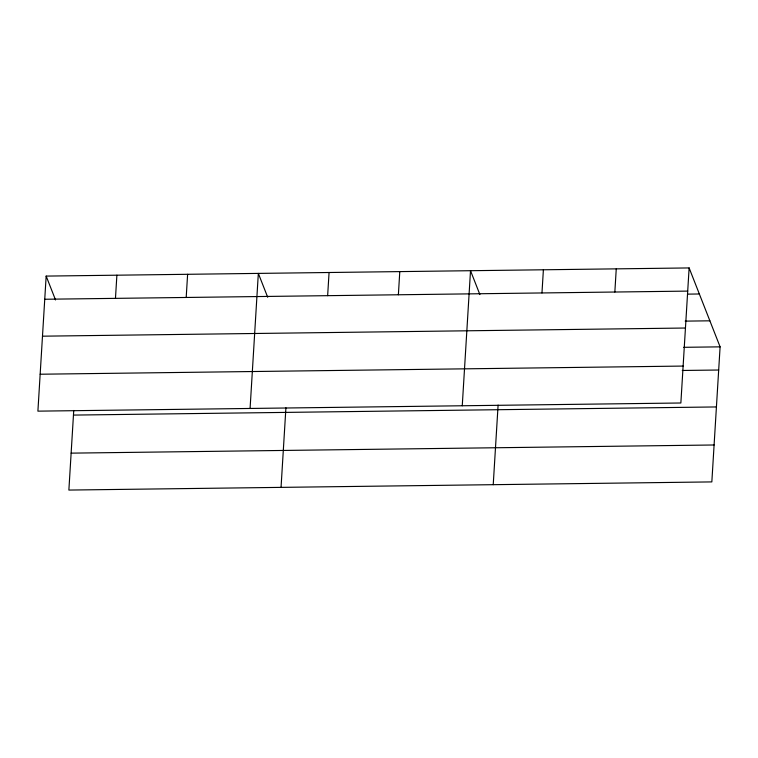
<?xml version="1.0" encoding="UTF-8"?>
<svg xmlns="http://www.w3.org/2000/svg" width="758" height="758" viewBox="0 0 758 758"><rect width="100%" height="100%" fill="white"/><g stroke="black" fill="none" stroke-linecap="round" stroke-linejoin="round"><path stroke-width="1.14" d="M46.162 276.092L37.9 411.149L680.864 402.991L689.126 267.934L46.162 276.092L55.533 299.96M73.744 410.476L68.874 490.066L711.838 481.908L720.1 346.851L689.126 267.934M115.472 298.358L116.884 275.192M186.193 297.458L187.614 274.301M250.083 408.458L258.336 273.401L267.707 297.269M281.047 487.375L285.918 407.785M327.646 295.667L329.067 272.501M398.376 294.767L399.788 271.61M462.257 405.767L470.519 270.71L479.89 294.578M493.231 484.684L498.101 405.094M541.97 292.948L543.391 269.782M614.842 292.019L616.254 268.863M44.741 299.258L687.714 291.1M687.591 294.132L699.35 293.981M685.194 321.127L709.876 320.814M42.486 336.182L685.45 328.024M683.669 347.316L720.1 346.851M40.155 374.225L683.129 366.067M682.247 370.473L718.679 370.018M73.46 415.09L716.424 406.942M71.129 453.142L714.102 444.984"/></g></svg>
